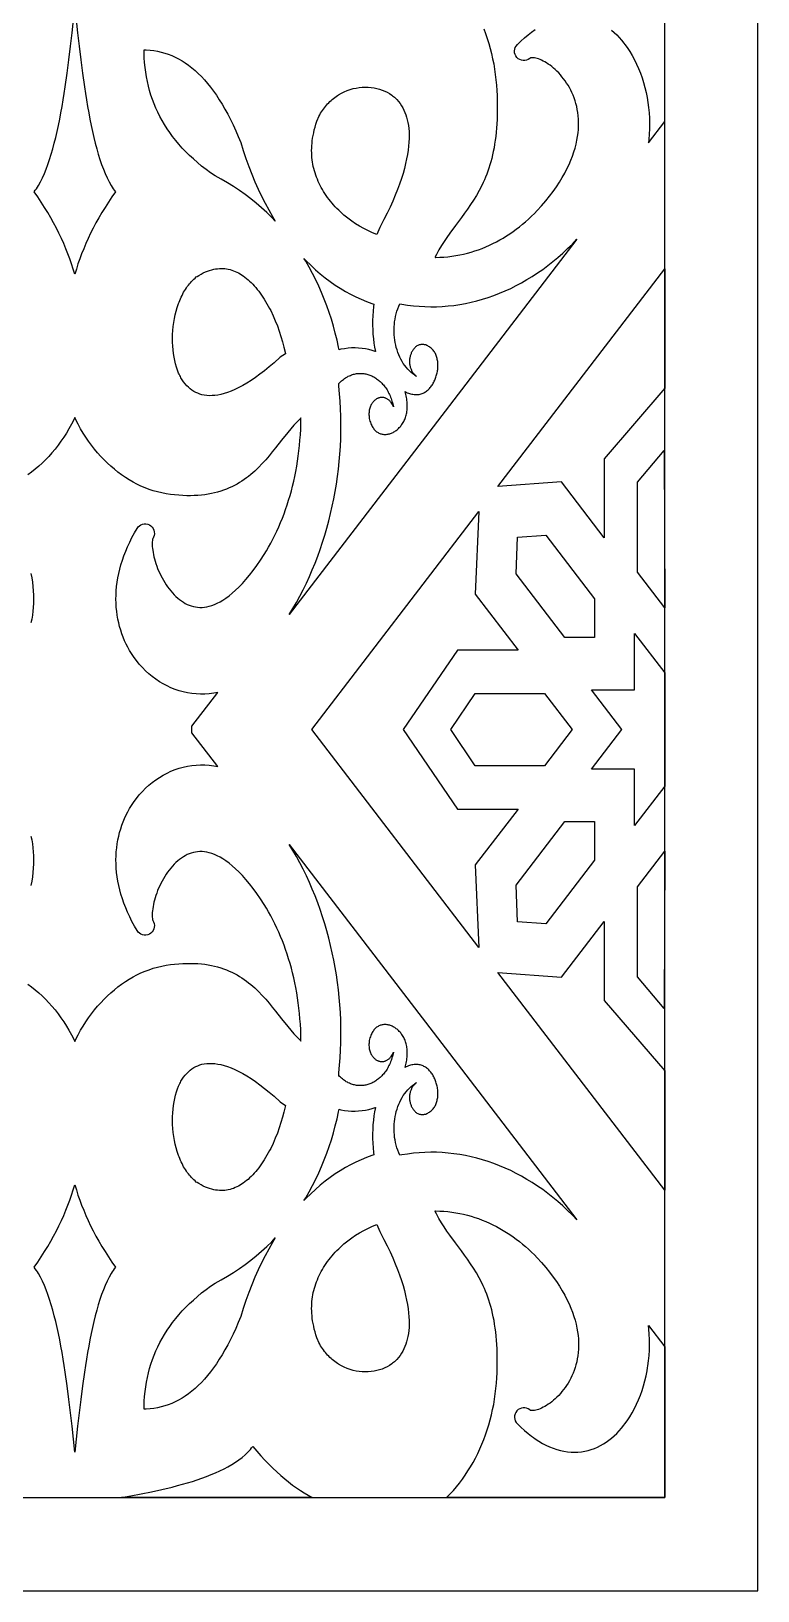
# Model space of a CAD drawing. Extents: x -400 to 400, y -350 to 350.
# Drawn here: x 244 to 400, y -350 to -15.4 of the extents above; entities that cross this region are included whole.
import ezdxf

# ---------------------------------------------------------------- set-up
doc = ezdxf.new("R2010")
doc.units = 0
doc.header["$MEASUREMENT"] = 0
doc.layers.add('LAYER_1', color=18, linetype='CONTINUOUS')

msp = doc.modelspace()

# ---------------------------------------------------------------- linework, layer by layer
at = {"layer": 'LAYER_1'}
for points in [[(-400, -350), (400, -350), (400, 350), (-400, 350)], [(-380, 330), (-380, -330), (380, -330), (380, 330)], [(253.93, -15.72), (254.25, -18.59), (254.6, -21.49), (254.98, -24.39), (255.39, -27.28), (255.61, -28.71), (255.83, -30.13), (256.07, -31.53), (256.32, -32.91), (256.58, -34.27), (256.85, -35.6), (257.13, -36.91), (257.42, -38.18), (257.73, -39.41), (258.05, -40.61), (258.38, -41.77), (258.73, -42.88), (259.09, -43.94), (259.47, -44.96), (259.86, -45.92), (260.26, -46.82), (260.69, -47.67), (261.13, -48.45), (261.35, -48.82), (261.59, -49.17), (261.82, -49.5), (262.06, -49.81), (261.28, -50.93), (260.54, -52.05), (259.83, -53.17), (259.15, -54.29), (258.5, -55.41), (257.88, -56.52), (257.29, -57.63), (256.74, -58.74), (256.21, -59.85), (255.72, -60.95), (255.25, -62.05), (254.81, -63.14), (254.4, -64.24), (254.02, -65.32), (253.67, -66.41), (253.34, -67.48), (253.01, -66.41), (252.65, -65.32), (252.27, -64.24), (251.86, -63.14), (251.42, -62.05), (250.96, -60.95), (250.46, -59.85), (249.93, -58.74), (249.38, -57.63), (248.79, -56.52), (248.18, -55.41), (247.53, -54.29), (246.85, -53.17), (246.13, -52.05), (245.39, -50.93), (244.61, -49.81), (244.85, -49.5), (245.09, -49.17), (245.32, -48.82), (245.54, -48.45), (245.98, -47.67), (246.41, -46.82), (246.81, -45.92), (247.21, -44.96), (247.58, -43.94), (247.94, -42.88), (248.29, -41.77), (248.62, -40.61), (248.94, -39.41), (249.25, -38.18), (249.54, -36.91), (249.83, -35.6), (250.1, -34.27), (250.35, -32.91), (250.6, -31.53), (250.84, -30.13), (251.07, -28.71), (251.29, -27.28), (251.7, -24.39), (252.07, -21.49), (252.42, -18.59), (252.75, -15.72), (253.34, -10.17)], [(268.69, -19.38), (269.5, -19.44), (270.3, -19.54), (271.1, -19.67), (271.88, -19.85), (272.65, -20.06), (273.41, -20.32), (274.16, -20.61), (274.9, -20.95), (275.64, -21.32), (276.36, -21.74), (277.07, -22.19), (277.78, -22.69), (278.48, -23.23), (279.16, -23.82), (279.84, -24.44), (280.52, -25.11), (281.18, -25.83), (281.83, -26.59), (282.48, -27.39), (283.11, -28.24), (283.74, -29.13), (284.36, -30.08), (284.97, -31.06), (285.57, -32.1), (286.17, -33.18), (286.75, -34.31), (287.32, -35.49), (287.89, -36.72), (288.44, -37.99), (288.96, -39.26), (289.49, -40.95), (290.08, -42.7), (290.69, -44.41), (291.34, -46.07), (292.01, -47.69), (292.71, -49.26), (293.44, -50.79), (294.19, -52.27), (294.97, -53.71), (295.77, -55.11), (296.38, -56.1), (295.62, -55.31), (294.55, -54.26), (293.44, -53.25), (292.31, -52.27), (291.13, -51.32), (289.93, -50.41), (288.68, -49.53), (287.41, -48.69), (286.1, -47.89), (284.76, -47.12), (283.45, -46.43), (282.48, -45.76), (281.51, -45.03), (280.57, -44.3), (279.66, -43.55), (278.79, -42.79), (277.96, -42.02), (277.17, -41.23), (276.41, -40.44), (275.69, -39.63), (275, -38.81), (274.35, -37.98), (273.73, -37.14), (273.15, -36.29), (272.6, -35.42), (272.09, -34.55), (271.61, -33.66), (271.16, -32.77), (270.75, -31.86), (270.36, -30.94), (270.01, -30.01), (269.69, -29.07), (269.41, -28.11), (269.15, -27.14), (268.92, -26.16), (268.73, -25.17), (268.56, -24.17), (268.43, -23.15), (268.33, -22.11), (268.25, -21.07), (268.21, -20.01), (268.2, -19.37)], [(316.33, -27.38), (316.97, -27.43), (317.59, -27.51), (318.2, -27.64), (318.79, -27.8), (319.36, -27.99), (319.91, -28.22), (320.43, -28.47), (320.92, -28.75), (321.4, -29.07), (321.59, -29.22), (321.8, -29.38), (322, -29.55), (322.19, -29.73), (322.37, -29.91), (322.5, -30.04), (322.85, -30.46), (323.18, -30.91), (323.48, -31.36), (323.75, -31.83), (324, -32.31), (324.22, -32.8), (324.42, -33.31), (324.59, -33.85), (324.74, -34.4), (324.87, -34.98), (324.97, -35.6), (325.05, -36.24), (325.11, -36.92), (325.13, -37.64), (325.13, -38.4), (325.09, -39.19), (325.02, -40.03), (324.92, -40.91), (324.78, -41.83), (324.59, -42.79), (324.37, -43.78), (324.11, -44.82), (323.81, -45.9), (323.46, -47.01), (323.06, -48.16), (322.62, -49.35), (322.13, -50.57), (321.6, -51.83), (321.02, -53.12), (320.38, -54.44), (319.7, -55.8), (318.8, -57.5), (318.21, -58.97), (317.99, -58.89), (317.12, -58.55), (316.24, -58.15), (315.37, -57.71), (314.5, -57.22), (313.63, -56.69), (312.79, -56.11), (311.96, -55.49), (311.13, -54.82), (310.76, -54.49), (310.37, -54.14), (310, -53.78), (309.63, -53.41), (309.27, -53.04), (308.92, -52.65), (308.58, -52.26), (308.25, -51.87), (307.93, -51.46), (307.62, -51.05), (307.33, -50.64), (307.04, -50.21), (306.77, -49.79), (306.51, -49.36), (306.27, -48.92), (306.03, -48.48), (305.82, -48.04), (305.61, -47.6), (305.42, -47.15), (305.24, -46.7), (305.07, -46.24), (304.92, -45.78), (304.79, -45.32), (304.66, -44.86), (304.55, -44.39), (304.46, -43.92), (304.38, -43.45), (304.31, -42.97), (304.26, -42.48), (304.22, -41.99), (304.2, -41.49), (304.19, -40.99), (304.2, -40.47), (304.23, -39.95), (304.27, -39.41), (304.33, -38.87), (304.41, -38.31), (304.51, -37.74), (304.63, -37.16), (304.77, -36.56), (304.93, -35.95), (305.11, -35.33), (305.32, -34.69), (305.5, -34.2), (305.6, -34), (305.77, -33.65), (305.95, -33.31), (306.13, -32.99), (306.33, -32.67), (306.53, -32.36), (306.73, -32.07), (306.95, -31.78), (307.17, -31.5), (307.4, -31.23), (307.63, -30.97), (307.87, -30.71), (308.12, -30.47), (308.37, -30.23), (308.63, -30.01), (308.89, -29.79), (309.16, -29.58), (309.44, -29.38), (309.72, -29.19), (309.98, -29.02), (310.59, -28.67), (311.2, -28.37), (311.82, -28.11), (312.45, -27.89), (313.09, -27.7), (313.73, -27.56), (314.39, -27.45), (315.04, -27.39), (315.69, -27.36)], [(330.27, -100.27), (299.37, -140.55), (300.16, -139.25), (300.93, -137.93), (301.67, -136.58), (302.38, -135.21), (303.06, -133.81), (303.71, -132.4), (304.34, -130.96), (304.93, -129.51), (305.5, -128.04), (306.03, -126.55), (306.54, -125.04), (307.02, -123.52), (307.46, -121.99), (307.88, -120.44), (308.27, -118.88), (308.62, -117.31), (308.95, -115.73), (309.25, -114.14), (309.51, -112.54), (309.74, -110.94), (309.95, -109.33), (310.12, -107.72), (310.26, -106.1), (310.36, -104.48), (310.44, -102.86), (310.48, -101.24), (310.49, -99.62), (310.47, -98), (310.41, -96.38), (310.33, -94.77), (310.2, -93.16), (310.05, -91.56), (310.01, -90.99), (310.21, -90.79), (310.4, -90.59), (310.61, -90.41), (310.81, -90.24), (311.01, -90.07), (311.22, -89.92), (311.43, -89.78), (311.64, -89.65), (311.86, -89.52), (312.07, -89.41), (312.29, -89.31), (312.51, -89.21), (312.73, -89.13), (312.95, -89.05), (313.17, -88.99), (313.4, -88.93), (313.62, -88.89), (313.84, -88.85), (314.07, -88.82), (314.29, -88.8), (314.51, -88.79), (314.74, -88.79), (314.96, -88.8), (315.18, -88.81), (315.41, -88.84), (315.63, -88.87), (315.85, -88.92), (316.07, -88.97), (316.28, -89.03), (316.5, -89.1), (316.71, -89.17), (316.92, -89.26), (317.13, -89.35), (317.34, -89.45), (317.55, -89.56), (317.75, -89.68), (317.95, -89.8), (318.15, -89.94), (318.34, -90.08), (318.53, -90.23), (318.72, -90.38), (318.91, -90.55), (319.09, -90.72), (319.26, -90.9), (319.44, -91.08), (319.61, -91.28), (319.77, -91.48), (319.93, -91.69), (320.09, -91.9), (320.24, -92.12), (320.38, -92.35), (320.52, -92.59), (320.66, -92.83), (320.79, -93.08), (320.91, -93.34), (321.03, -93.6), (321.14, -93.87), (321.25, -94.15), (321.35, -94.43), (321.44, -94.72), (321.53, -95.02), (321.61, -95.32), (321.69, -95.63), (321.75, -95.94), (321.65, -95.7), (321.53, -95.46), (321.4, -95.23), (321.25, -95.02), (321.15, -94.89), (321.04, -94.77), (320.93, -94.65), (320.81, -94.55), (320.7, -94.46), (320.58, -94.37), (320.46, -94.29), (320.33, -94.22), (320.21, -94.16), (320.08, -94.1), (319.95, -94.06), (319.82, -94.02), (319.69, -93.99), (319.56, -93.97), (319.43, -93.95), (319.29, -93.95), (319.16, -93.95), (319.03, -93.97), (318.89, -93.99), (318.76, -94.01), (318.63, -94.05), (318.5, -94.1), (318.37, -94.15), (318.25, -94.21), (318.12, -94.28), (318, -94.36), (317.88, -94.45), (317.76, -94.55), (317.65, -94.65), (317.53, -94.77), (317.43, -94.89), (317.32, -95.02), (317.21, -95.16), (317.1, -95.32), (317, -95.49), (316.9, -95.66), (316.82, -95.85), (316.74, -96.04), (316.67, -96.25), (316.62, -96.46), (316.57, -96.68), (316.53, -96.91), (316.51, -97.15), (316.5, -97.4), (316.5, -97.66), (316.51, -97.92), (316.54, -98.19), (316.58, -98.47), (316.64, -98.76), (316.72, -99.03), (316.8, -99.29), (316.89, -99.54), (316.99, -99.77), (317.09, -99.99), (317.2, -100.2), (317.32, -100.39), (317.44, -100.58), (317.58, -100.75), (317.71, -100.9), (317.85, -101.05), (318, -101.18), (318.15, -101.3), (318.31, -101.41), (318.47, -101.51), (318.63, -101.6), (318.8, -101.67), (318.97, -101.74), (319.14, -101.79), (319.32, -101.83), (319.49, -101.86), (319.67, -101.88), (319.85, -101.89), (320.04, -101.89), (320.22, -101.88), (320.4, -101.86), (320.59, -101.83), (320.77, -101.79), (320.95, -101.74), (321.14, -101.68), (321.32, -101.61), (321.5, -101.53), (321.68, -101.45), (321.86, -101.35), (322.03, -101.24), (322.2, -101.13), (322.37, -101.01), (322.54, -100.88), (322.7, -100.74), (322.86, -100.59), (323.02, -100.43), (323.17, -100.27), (323.31, -100.1), (323.45, -99.92), (323.59, -99.73), (323.72, -99.54), (323.84, -99.34), (323.96, -99.13), (324.07, -98.91), (324.17, -98.69), (324.26, -98.46), (324.35, -98.23), (324.43, -97.98), (324.5, -97.74), (324.57, -97.48), (324.62, -97.22), (324.66, -96.96), (324.7, -96.68), (324.73, -96.41), (324.74, -96.12), (324.74, -95.84), (324.74, -95.54), (324.72, -95.24), (324.69, -94.92), (324.66, -94.59), (324.61, -94.27), (324.56, -93.95), (324.5, -93.64), (324.43, -93.32), (324.35, -93.02), (324.26, -92.71), (324.49, -92.83), (324.73, -92.93), (324.97, -93.02), (325.21, -93.11), (325.45, -93.17), (325.7, -93.23), (325.95, -93.28), (326.2, -93.31), (326.43, -93.34), (326.66, -93.34), (326.88, -93.34), (327.09, -93.32), (327.31, -93.29), (327.51, -93.24), (327.72, -93.18), (327.92, -93.11), (328.11, -93.03), (328.3, -92.94), (328.49, -92.83), (328.67, -92.72), (328.84, -92.59), (329.02, -92.46), (329.18, -92.32), (329.34, -92.16), (329.49, -92), (329.64, -91.84), (329.79, -91.66), (329.92, -91.48), (330.06, -91.29), (330.18, -91.09), (330.3, -90.89), (330.41, -90.68), (330.52, -90.47), (330.62, -90.26), (330.72, -90.03), (330.8, -89.81), (330.89, -89.58), (330.96, -89.35), (331.03, -89.12), (331.09, -88.88), (331.14, -88.64), (331.19, -88.41), (331.22, -88.17), (331.26, -87.93), (331.28, -87.69), (331.29, -87.45), (331.3, -87.21), (331.3, -86.97), (331.3, -86.73), (331.28, -86.5), (331.26, -86.27), (331.22, -86.04), (331.18, -85.81), (331.13, -85.59), (331.08, -85.37), (331.01, -85.16), (330.93, -84.95), (330.85, -84.75), (330.76, -84.55), (330.65, -84.36), (330.54, -84.18), (330.42, -84), (330.29, -83.83), (330.15, -83.67), (330, -83.51), (329.84, -83.37), (329.67, -83.23), (329.49, -83.11), (329.31, -82.99), (329.11, -82.88), (328.9, -82.79), (328.68, -82.7), (328.46, -82.65), (328.25, -82.61), (328.05, -82.6), (327.86, -82.6), (327.67, -82.61), (327.48, -82.64), (327.31, -82.69), (327.14, -82.75), (326.97, -82.83), (326.81, -82.91), (326.66, -83.01), (326.52, -83.12), (326.39, -83.25), (326.26, -83.38), (326.14, -83.52), (326.03, -83.67), (325.93, -83.81), (325.83, -83.95), (325.75, -84.09), (325.67, -84.24), (325.59, -84.4), (325.53, -84.56), (325.47, -84.72), (325.41, -84.88), (325.36, -85.04), (325.32, -85.21), (325.29, -85.38), (325.26, -85.55), (325.24, -85.72), (325.22, -85.89), (325.21, -86.07), (325.21, -86.24), (325.21, -86.41), (325.22, -86.59), (325.24, -86.76), (325.26, -86.93), (325.29, -87.1), (325.32, -87.27), (325.37, -87.43), (325.41, -87.6), (325.47, -87.76), (325.53, -87.92), (325.6, -88.07), (325.67, -88.22), (325.75, -88.37), (325.83, -88.52), (325.93, -88.65), (326.03, -88.79), (326.19, -88.98), (326.37, -89.16), (326.55, -89.31), (326.74, -89.45), (326.53, -89.32), (326.32, -89.18), (326.12, -89.04), (325.92, -88.89), (325.53, -88.57), (325.17, -88.23), (324.82, -87.86), (324.49, -87.48), (324.17, -87.07), (323.88, -86.65), (323.61, -86.21), (323.35, -85.75), (323.12, -85.28), (322.9, -84.79), (322.7, -84.29), (322.53, -83.77), (322.37, -83.25), (322.24, -82.72), (322.13, -82.18), (322.03, -81.63), (321.96, -81.08), (321.92, -80.52), (321.89, -79.96), (321.89, -79.39), (321.91, -78.83), (321.95, -78.26), (322.01, -77.7), (322.1, -77.13), (322.22, -76.57), (322.35, -76.02), (322.51, -75.47), (322.7, -74.93), (322.91, -74.39), (323.15, -73.87), (323.58, -73.92), (324.81, -74.12), (326.04, -74.28), (327.28, -74.39), (328.52, -74.46), (329.76, -74.49), (331.01, -74.48), (332.25, -74.42), (333.5, -74.33), (334.74, -74.19), (335.98, -74.01), (337.22, -73.78), (338.45, -73.52), (339.68, -73.22), (340.91, -72.87), (342.13, -72.49), (343.34, -72.06), (344.54, -71.6), (345.74, -71.09), (346.93, -70.55), (348.11, -69.96), (349.27, -69.34), (350.43, -68.68), (351.57, -67.98), (352.7, -67.24), (353.82, -66.47), (354.92, -65.66), (356, -64.81), (357.07, -63.92), (358.13, -62.99), (359.16, -62.03), (360.18, -61.03), (361.17, -59.99)], [(285.17, -66.29), (285.55, -66.32), (285.93, -66.37), (286.3, -66.44), (286.67, -66.53), (287.03, -66.63), (287.4, -66.76), (287.75, -66.9), (288.11, -67.06), (288.46, -67.24), (288.81, -67.43), (289.16, -67.65), (289.51, -67.88), (289.85, -68.13), (290.2, -68.4), (290.53, -68.69), (290.87, -68.99), (291.2, -69.31), (291.53, -69.65), (291.86, -70), (292.18, -70.37), (292.5, -70.76), (292.82, -71.16), (293.13, -71.57), (293.43, -72), (293.73, -72.45), (294.03, -72.9), (294.32, -73.37), (294.6, -73.85), (294.87, -74.34), (295.14, -74.84), (295.4, -75.33), (295.91, -76.41), (296.39, -77.49), (296.83, -78.59), (297.24, -79.72), (297.61, -80.85), (297.95, -81.99), (298.25, -83.14), (298.52, -84.27), (298.58, -84.56), (297.45, -85.33), (296.14, -86.5), (295.1, -87.39), (294.09, -88.21), (293.1, -88.97), (292.13, -89.67), (291.2, -90.31), (290.29, -90.88), (289.4, -91.39), (288.55, -91.85), (287.72, -92.25), (286.93, -92.59), (286.16, -92.88), (285.43, -93.11), (284.72, -93.3), (284.05, -93.43), (283.41, -93.52), (282.8, -93.57), (282.22, -93.58), (281.66, -93.54), (281.14, -93.47), (280.65, -93.37), (280.18, -93.24), (279.73, -93.07), (279.3, -92.87), (278.9, -92.65), (278.5, -92.39), (278.12, -92.1), (277.76, -91.78), (277.4, -91.43), (277.05, -91.03), (276.71, -90.6), (276.38, -90.15), (276.28, -89.98), (276.14, -89.74), (276.01, -89.49), (275.88, -89.24), (275.75, -88.96), (275.64, -88.72), (275.39, -88.08), (275.18, -87.44), (274.98, -86.77), (274.81, -86.06), (274.66, -85.31), (274.54, -84.54), (274.45, -83.75), (274.38, -82.94), (274.34, -82.11), (274.33, -81.27), (274.35, -80.42), (274.4, -79.57), (274.48, -78.72), (274.59, -77.88), (274.73, -77.04), (274.9, -76.22), (275.1, -75.41), (275.33, -74.63), (275.6, -73.83), (275.73, -73.49), (275.88, -73.12), (276.03, -72.76), (276.19, -72.41), (276.36, -72.06), (276.53, -71.73), (276.71, -71.4), (276.9, -71.08), (277.09, -70.76), (277.29, -70.46), (277.5, -70.16), (277.72, -69.88), (277.94, -69.6), (278.17, -69.33), (278.4, -69.07), (278.65, -68.81), (278.9, -68.57), (279.15, -68.34), (279.42, -68.11), (279.58, -67.99), (279.95, -67.76), (280.44, -67.49), (280.92, -67.24), (281.39, -67.03), (281.84, -66.85), (282.29, -66.69), (282.73, -66.57), (283.16, -66.46), (283.57, -66.38), (283.98, -66.33), (284.39, -66.3), (284.78, -66.28)], [(303, -64.62), (303.99, -65.6), (305.01, -66.54), (306.04, -67.43), (307.09, -68.27), (308.15, -69.07), (309.23, -69.83), (310.32, -70.54), (311.43, -71.2), (312.55, -71.81), (313.68, -72.38), (314.82, -72.9), (315.98, -73.38), (317.14, -73.81), (317.57, -73.95), (317.5, -74.41), (317.4, -75.44), (317.32, -76.46), (317.28, -77.47), (317.27, -78.46), (317.3, -79.44), (317.35, -80.4), (317.44, -81.35), (317.56, -82.28), (317.7, -83.19), (317.87, -84.08), (317.88, -84.13), (317.85, -84.11), (317.16, -83.89), (316.46, -83.7), (315.75, -83.55), (315.02, -83.44), (314.28, -83.37), (313.53, -83.33), (312.77, -83.34), (312, -83.4), (311.22, -83.49), (310.43, -83.63), (310.07, -83.72), (309.97, -83.17), (309.64, -81.65), (309.27, -80.14), (308.87, -78.65), (308.43, -77.17), (307.96, -75.71), (307.45, -74.27), (306.91, -72.85), (306.33, -71.44), (305.72, -70.05), (305.07, -68.69), (304.39, -67.35), (303.67, -66.03), (302.91, -64.73), (302.55, -64.14)], [(380, -91.96), (367, -107.09), (367, -124.04), (357.81, -112.06), (344.2, -113.06), (380, -66.39)], [(380, -139.1), (374.13, -131.46), (374.13, -112.1), (379.92, -105.37)], [(339.31, -136.17), (348.51, -148.15), (335.5, -148.15), (323.82, -165.2), (335.5, -182.26), (348.51, -182.26), (339.31, -194.24), (340.08, -211.98), (304.2, -165.2), (340.08, -118.43)], [(364.96, -137.19), (364.96, -145.49), (358.59, -145.49), (348.09, -131.8), (348.43, -123.94), (354.46, -123.5)], [(380, -153.03), (380, -177.38), (373.54, -185.8), (373.54, -173.74), (364.28, -173.74), (370.83, -165.21), (370.83, -165.2), (370.83, -165.19), (364.28, -156.66), (373.54, -156.66), (373.54, -144.6)], [(360.14, -165.2), (354.2, -172.96), (339.34, -172.96), (334.11, -165.2), (339.34, -157.45), (354.2, -157.45)], [(364.96, -193.22), (354.46, -206.91), (348.43, -206.46), (348.09, -198.6), (358.59, -184.91), (364.96, -184.91)], [(330.27, -230.13), (361.17, -270.41), (360.18, -269.37), (359.16, -268.37), (358.13, -267.41), (357.07, -266.49), (356, -265.6), (354.92, -264.75), (353.82, -263.93), (352.7, -263.16), (351.57, -262.42), (350.43, -261.72), (349.27, -261.06), (348.11, -260.44), (346.93, -259.85), (345.74, -259.31), (344.54, -258.81), (343.34, -258.34), (342.13, -257.92), (340.91, -257.53), (339.68, -257.19), (338.45, -256.88), (337.22, -256.62), (335.98, -256.4), (334.74, -256.22), (333.5, -256.08), (332.25, -255.98), (331.01, -255.92), (329.76, -255.91), (328.52, -255.94), (327.28, -256.01), (326.04, -256.12), (324.81, -256.28), (323.58, -256.48), (323.15, -256.53), (322.91, -256.01), (322.7, -255.47), (322.51, -254.93), (322.35, -254.38), (322.22, -253.83), (322.1, -253.27), (322.01, -252.71), (321.95, -252.14), (321.91, -251.58), (321.89, -251.01), (321.89, -250.45), (321.92, -249.88), (321.96, -249.32), (322.03, -248.77), (322.13, -248.22), (322.24, -247.68), (322.37, -247.15), (322.53, -246.63), (322.7, -246.11), (322.9, -245.61), (323.12, -245.13), (323.35, -244.65), (323.61, -244.19), (323.88, -243.75), (324.17, -243.33), (324.49, -242.92), (324.82, -242.54), (325.17, -242.17), (325.53, -241.83), (325.92, -241.51), (326.12, -241.36), (326.32, -241.22), (326.53, -241.08), (326.74, -240.95), (326.55, -241.09), (326.37, -241.25), (326.19, -241.42), (326.03, -241.61), (325.93, -241.75), (325.83, -241.89), (325.75, -242.03), (325.67, -242.18), (325.6, -242.33), (325.53, -242.49), (325.47, -242.64), (325.41, -242.81), (325.37, -242.97), (325.32, -243.14), (325.29, -243.3), (325.26, -243.47), (325.24, -243.64), (325.22, -243.82), (325.21, -243.99), (325.21, -244.16), (325.21, -244.34), (325.22, -244.51), (325.24, -244.68), (325.26, -244.85), (325.29, -245.02), (325.32, -245.19), (325.36, -245.36), (325.41, -245.52), (325.47, -245.69), (325.53, -245.85), (325.59, -246), (325.67, -246.16), (325.75, -246.31), (325.83, -246.45), (325.93, -246.6), (326.03, -246.73), (326.14, -246.88), (326.26, -247.02), (326.39, -247.16), (326.52, -247.28), (326.66, -247.39), (326.81, -247.49), (326.97, -247.58), (327.14, -247.65), (327.31, -247.71), (327.48, -247.76), (327.67, -247.79), (327.86, -247.81), (328.05, -247.81), (328.25, -247.79), (328.46, -247.75), (328.68, -247.7), (328.9, -247.61), (329.11, -247.52), (329.31, -247.41), (329.49, -247.3), (329.67, -247.17), (329.84, -247.03), (330, -246.89), (330.15, -246.73), (330.29, -246.57), (330.42, -246.4), (330.54, -246.22), (330.65, -246.04), (330.76, -245.85), (330.85, -245.65), (330.93, -245.45), (331.01, -245.24), (331.08, -245.03), (331.13, -244.81), (331.18, -244.59), (331.22, -244.36), (331.26, -244.13), (331.28, -243.9), (331.3, -243.67), (331.3, -243.43), (331.3, -243.19), (331.29, -242.96), (331.28, -242.72), (331.26, -242.48), (331.22, -242.24), (331.19, -242), (331.14, -241.76), (331.09, -241.52), (331.03, -241.28), (330.96, -241.05), (330.89, -240.82), (330.8, -240.59), (330.72, -240.37), (330.62, -240.15), (330.52, -239.93), (330.41, -239.72), (330.3, -239.51), (330.18, -239.31), (330.06, -239.11), (329.92, -238.92), (329.79, -238.74), (329.64, -238.57), (329.49, -238.4), (329.34, -238.24), (329.18, -238.09), (329.02, -237.94), (328.84, -237.81), (328.67, -237.68), (328.49, -237.57), (328.3, -237.47), (328.11, -237.37), (327.92, -237.29), (327.72, -237.22), (327.51, -237.16), (327.31, -237.12), (327.09, -237.08), (326.88, -237.06), (326.66, -237.06), (326.43, -237.07), (326.2, -237.09), (325.95, -237.12), (325.7, -237.17), (325.45, -237.23), (325.21, -237.3), (324.97, -237.38), (324.73, -237.47), (324.49, -237.57), (324.26, -237.69), (324.35, -237.38), (324.43, -237.08), (324.5, -236.77), (324.56, -236.45), (324.61, -236.13), (324.66, -235.81), (324.69, -235.48), (324.72, -235.16), (324.74, -234.86), (324.74, -234.57), (324.74, -234.28), (324.73, -234), (324.7, -233.72), (324.66, -233.45), (324.62, -233.18), (324.57, -232.92), (324.5, -232.67), (324.43, -232.42), (324.35, -232.18), (324.26, -231.94), (324.17, -231.71), (324.07, -231.49), (323.96, -231.28), (323.84, -231.07), (323.72, -230.87), (323.59, -230.67), (323.45, -230.48), (323.31, -230.31), (323.17, -230.13), (323.02, -229.97), (322.86, -229.81), (322.7, -229.67), (322.54, -229.53), (322.37, -229.4), (322.2, -229.27), (322.03, -229.16), (321.86, -229.05), (321.68, -228.96), (321.5, -228.87), (321.32, -228.79), (321.14, -228.72), (320.95, -228.66), (320.77, -228.61), (320.59, -228.57), (320.4, -228.54), (320.22, -228.52), (320.04, -228.51), (319.85, -228.51), (319.67, -228.52), (319.49, -228.54), (319.32, -228.57), (319.14, -228.61), (318.97, -228.66), (318.8, -228.73), (318.63, -228.8), (318.47, -228.89), (318.31, -228.99), (318.15, -229.1), (318, -229.22), (317.85, -229.35), (317.71, -229.5), (317.58, -229.66), (317.44, -229.83), (317.32, -230.01), (317.2, -230.2), (317.09, -230.41), (316.99, -230.63), (316.89, -230.87), (316.8, -231.11), (316.72, -231.37), (316.64, -231.65), (316.58, -231.93), (316.54, -232.21), (316.51, -232.48), (316.5, -232.74), (316.5, -233), (316.51, -233.25), (316.53, -233.49), (316.57, -233.72), (316.62, -233.94), (316.67, -234.15), (316.74, -234.36), (316.82, -234.55), (316.9, -234.74), (317, -234.92), (317.1, -235.08), (317.21, -235.24), (317.32, -235.38), (317.43, -235.51), (317.53, -235.64), (317.65, -235.75), (317.76, -235.85), (317.88, -235.95), (318, -236.04), (318.12, -236.12), (318.25, -236.19), (318.37, -236.25), (318.5, -236.3), (318.63, -236.35), (318.76, -236.39), (318.89, -236.42), (319.03, -236.44), (319.16, -236.45), (319.29, -236.45), (319.43, -236.45), (319.56, -236.44), (319.69, -236.41), (319.82, -236.38), (319.95, -236.35), (320.08, -236.3), (320.21, -236.25), (320.33, -236.18), (320.46, -236.11), (320.58, -236.03), (320.7, -235.95), (320.81, -235.85), (320.93, -235.75), (321.04, -235.64), (321.15, -235.52), (321.25, -235.39), (321.4, -235.17), (321.53, -234.94), (321.65, -234.7), (321.75, -234.46), (321.69, -234.78), (321.61, -235.08), (321.53, -235.38), (321.44, -235.68), (321.35, -235.97), (321.25, -236.25), (321.14, -236.53), (321.03, -236.8), (320.91, -237.06), (320.79, -237.32), (320.66, -237.57), (320.52, -237.81), (320.38, -238.05), (320.24, -238.28), (320.09, -238.5), (319.93, -238.71), (319.77, -238.92), (319.61, -239.12), (319.44, -239.32), (319.26, -239.5), (319.09, -239.68), (318.91, -239.85), (318.72, -240.02), (318.53, -240.18), (318.34, -240.32), (318.15, -240.47), (317.95, -240.6), (317.75, -240.72), (317.55, -240.84), (317.34, -240.95), (317.13, -241.05), (316.92, -241.14), (316.71, -241.23), (316.5, -241.31), (316.28, -241.37), (316.07, -241.43), (315.85, -241.49), (315.63, -241.53), (315.41, -241.56), (315.18, -241.59), (314.96, -241.6), (314.74, -241.61), (314.51, -241.61), (314.29, -241.6), (314.07, -241.58), (313.84, -241.55), (313.62, -241.52), (313.4, -241.47), (313.17, -241.41), (312.95, -241.35), (312.73, -241.27), (312.51, -241.19), (312.29, -241.1), (312.07, -240.99), (311.86, -240.88), (311.64, -240.76), (311.43, -240.62), (311.22, -240.48), (311.01, -240.33), (310.81, -240.17), (310.61, -239.99), (310.4, -239.81), (310.21, -239.62), (310.01, -239.41), (310.05, -238.85), (310.2, -237.24), (310.33, -235.64), (310.41, -234.02), (310.47, -232.41), (310.49, -230.79), (310.48, -229.17), (310.44, -227.54), (310.36, -225.92), (310.26, -224.3), (310.12, -222.69), (309.95, -221.07), (309.74, -219.46), (309.51, -217.86), (309.25, -216.26), (308.95, -214.67), (308.62, -213.09), (308.27, -211.52), (307.88, -209.96), (307.46, -208.42), (307.02, -206.88), (306.54, -205.36), (306.03, -203.85), (305.5, -202.37), (304.93, -200.89), (304.34, -199.44), (303.71, -198), (303.06, -196.59), (302.38, -195.19), (301.67, -193.82), (300.93, -192.47), (300.16, -191.15), (299.37, -189.85)], [(379.92, -225.04), (374.13, -218.3), (374.13, -198.95), (380, -191.31)], [(367, -223.31), (380, -238.44), (380, -264.01), (344.2, -217.34), (357.81, -218.34), (367, -206.36)], [(282.8, -236.83), (283.41, -236.88), (284.05, -236.97), (284.72, -237.11), (285.43, -237.29), (286.16, -237.53), (286.93, -237.81), (287.72, -238.16), (288.55, -238.55), (289.4, -239.01), (290.29, -239.52), (291.2, -240.1), (292.13, -240.73), (293.1, -241.43), (294.09, -242.19), (295.1, -243.01), (296.14, -243.9), (297.45, -245.08), (298.58, -245.84), (298.52, -246.13), (298.25, -247.27), (297.95, -248.41), (297.61, -249.55), (297.24, -250.69), (296.83, -251.81), (296.39, -252.91), (295.91, -254), (295.4, -255.07), (295.14, -255.56), (294.87, -256.06), (294.6, -256.55), (294.32, -257.03), (294.03, -257.5), (293.73, -257.96), (293.43, -258.4), (293.13, -258.83), (292.82, -259.24), (292.5, -259.65), (292.18, -260.03), (291.86, -260.4), (291.53, -260.75), (291.2, -261.09), (290.87, -261.41), (290.53, -261.72), (290.2, -262), (289.85, -262.27), (289.51, -262.52), (289.16, -262.75), (288.81, -262.97), (288.46, -263.17), (288.11, -263.34), (287.75, -263.5), (287.4, -263.65), (287.03, -263.77), (286.67, -263.88), (286.3, -263.96), (285.93, -264.03), (285.55, -264.08), (285.17, -264.11), (284.78, -264.12), (284.39, -264.11), (283.98, -264.07), (283.57, -264.02), (283.16, -263.94), (282.73, -263.84), (282.29, -263.71), (281.84, -263.55), (281.39, -263.37), (280.92, -263.16), (280.44, -262.92), (279.95, -262.64), (279.58, -262.41), (279.42, -262.29), (279.15, -262.06), (278.9, -261.83), (278.65, -261.59), (278.4, -261.34), (278.17, -261.07), (277.94, -260.8), (277.72, -260.53), (277.5, -260.24), (277.29, -259.94), (277.09, -259.64), (276.9, -259.33), (276.71, -259), (276.53, -258.67), (276.36, -258.34), (276.19, -257.99), (276.03, -257.64), (275.88, -257.28), (275.73, -256.91), (275.6, -256.57), (275.33, -255.77), (275.1, -254.99), (274.9, -254.18), (274.73, -253.36), (274.59, -252.52), (274.48, -251.68), (274.4, -250.83), (274.35, -249.98), (274.33, -249.13), (274.34, -248.29), (274.38, -247.47), (274.45, -246.65), (274.54, -245.86), (274.66, -245.09), (274.81, -244.35), (274.98, -243.63), (275.18, -242.96), (275.39, -242.32), (275.64, -241.69), (275.75, -241.44), (275.88, -241.17), (276.01, -240.91), (276.14, -240.66), (276.28, -240.42), (276.38, -240.25), (276.71, -239.8), (277.05, -239.37), (277.4, -238.98), (277.76, -238.62), (278.12, -238.3), (278.5, -238.01), (278.9, -237.75), (279.3, -237.53), (279.73, -237.33), (280.18, -237.17), (280.65, -237.03), (281.14, -236.93), (281.66, -236.86), (282.22, -236.83)], [(317.87, -246.32), (317.7, -247.21), (317.56, -248.12), (317.44, -249.05), (317.35, -250), (317.3, -250.96), (317.27, -251.94), (317.28, -252.93), (317.32, -253.94), (317.4, -254.96), (317.5, -255.99), (317.57, -256.45), (317.14, -256.59), (315.98, -257.02), (314.82, -257.5), (313.68, -258.02), (312.55, -258.59), (311.43, -259.21), (310.32, -259.87), (309.23, -260.57), (308.15, -261.33), (307.09, -262.13), (306.04, -262.97), (305.01, -263.86), (303.99, -264.8), (303, -265.79), (302.55, -266.26), (302.91, -265.67), (303.67, -264.38), (304.39, -263.05), (305.07, -261.71), (305.72, -260.35), (306.33, -258.96), (306.91, -257.56), (307.45, -256.13), (307.96, -254.69), (308.43, -253.23), (308.87, -251.75), (309.27, -250.26), (309.64, -248.76), (309.97, -247.24), (310.07, -246.68), (310.43, -246.77), (311.22, -246.91), (312, -247.01), (312.77, -247.06), (313.53, -247.07), (314.28, -247.04), (315.02, -246.96), (315.75, -246.85), (316.46, -246.7), (317.16, -246.51), (317.85, -246.29), (317.88, -246.28)], [(253.67, -264), (254.02, -265.08), (254.4, -266.17), (254.81, -267.26), (255.25, -268.35), (255.72, -269.45), (256.21, -270.56), (256.74, -271.66), (257.29, -272.77), (257.88, -273.88), (258.5, -275), (259.15, -276.11), (259.83, -277.23), (260.54, -278.35), (261.28, -279.47), (262.06, -280.59), (261.82, -280.9), (261.59, -281.24), (261.35, -281.59), (261.13, -281.95), (260.69, -282.73), (260.26, -283.58), (259.86, -284.48), (259.47, -285.44), (259.09, -286.46), (258.73, -287.52), (258.38, -288.64), (258.05, -289.79), (257.73, -290.99), (257.42, -292.22), (257.13, -293.5), (256.85, -294.8), (256.58, -296.13), (256.32, -297.49), (256.07, -298.87), (255.83, -300.27), (255.61, -301.69), (255.39, -303.12), (254.98, -306.01), (254.6, -308.92), (254.25, -311.82), (253.93, -314.69), (253.34, -320.23), (252.75, -314.69), (252.42, -311.82), (252.07, -308.92), (251.7, -306.01), (251.29, -303.12), (251.07, -301.69), (250.84, -300.27), (250.6, -298.87), (250.35, -297.49), (250.1, -296.13), (249.83, -294.8), (249.54, -293.5), (249.25, -292.22), (248.94, -290.99), (248.62, -289.79), (248.29, -288.64), (247.94, -287.52), (247.58, -286.46), (247.21, -285.44), (246.81, -284.48), (246.41, -283.58), (245.98, -282.73), (245.54, -281.95), (245.32, -281.59), (245.09, -281.24), (244.85, -280.9), (244.61, -280.59), (245.39, -279.47), (246.13, -278.35), (246.85, -277.23), (247.53, -276.11), (248.18, -275), (248.79, -273.88), (249.38, -272.77), (249.93, -271.66), (250.46, -270.56), (250.96, -269.45), (251.42, -268.35), (251.86, -267.26), (252.27, -266.17), (252.65, -265.08), (253.01, -264), (253.34, -262.92)], [(295.77, -275.3), (294.97, -276.69), (294.19, -278.13), (293.44, -279.61), (292.71, -281.14), (292.01, -282.71), (291.34, -284.33), (290.69, -285.99), (290.08, -287.7), (289.49, -289.45), (288.96, -291.15), (288.44, -292.41), (287.89, -293.69), (287.32, -294.91), (286.75, -296.09), (286.17, -297.22), (285.57, -298.3), (284.97, -299.34), (284.36, -300.33), (283.74, -301.27), (283.11, -302.16), (282.48, -303.01), (281.83, -303.82), (281.18, -304.57), (280.52, -305.29), (279.84, -305.96), (279.16, -306.59), (278.48, -307.17), (277.78, -307.71), (277.07, -308.21), (276.36, -308.67), (275.64, -309.08), (274.9, -309.46), (274.16, -309.79), (273.41, -310.08), (272.65, -310.34), (271.88, -310.55), (271.1, -310.73), (270.3, -310.87), (269.5, -310.96), (268.69, -311.02), (268.2, -311.03), (268.21, -310.39), (268.25, -309.33), (268.33, -308.29), (268.43, -307.25), (268.56, -306.24), (268.73, -305.23), (268.92, -304.24), (269.15, -303.26), (269.41, -302.29), (269.69, -301.34), (270.01, -300.39), (270.36, -299.46), (270.75, -298.54), (271.16, -297.63), (271.61, -296.74), (272.09, -295.85), (272.6, -294.98), (273.15, -294.11), (273.73, -293.26), (274.35, -292.42), (275, -291.59), (275.69, -290.77), (276.41, -289.96), (277.17, -289.17), (277.96, -288.38), (278.79, -287.61), (279.66, -286.85), (280.57, -286.1), (281.51, -285.37), (282.48, -284.65), (283.45, -283.97), (284.76, -283.28), (286.1, -282.52), (287.41, -281.71), (288.68, -280.87), (289.93, -280), (291.13, -279.08), (292.31, -278.14), (293.44, -277.16), (294.55, -276.14), (295.62, -275.1), (296.38, -274.3)], [(318.8, -272.91), (319.7, -274.61), (320.38, -275.96), (321.02, -277.28), (321.6, -278.57), (322.13, -279.83), (322.62, -281.05), (323.06, -282.24), (323.46, -283.39), (323.81, -284.5), (324.11, -285.58), (324.37, -286.62), (324.59, -287.62), (324.78, -288.58), (324.92, -289.49), (325.02, -290.37), (325.09, -291.21), (325.13, -292), (325.13, -292.76), (325.11, -293.48), (325.05, -294.16), (324.97, -294.81), (324.87, -295.42), (324.74, -296), (324.59, -296.56), (324.42, -297.09), (324.22, -297.6), (324, -298.09), (323.75, -298.57), (323.48, -299.04), (323.18, -299.5), (322.85, -299.94), (322.5, -300.36), (322.37, -300.5), (322.19, -300.67), (322, -300.85), (321.8, -301.02), (321.59, -301.19), (321.4, -301.33), (320.92, -301.65), (320.43, -301.93), (319.91, -302.19), (319.36, -302.41), (318.79, -302.6), (318.2, -302.76), (317.59, -302.89), (316.97, -302.98), (316.33, -303.03), (315.69, -303.04), (315.04, -303.01), (314.39, -302.95), (313.73, -302.84), (313.09, -302.7), (312.45, -302.52), (311.82, -302.29), (311.2, -302.03), (310.59, -301.73), (309.98, -301.38), (309.72, -301.22), (309.44, -301.02), (309.16, -300.82), (308.89, -300.61), (308.63, -300.4), (308.37, -300.17), (308.12, -299.93), (307.87, -299.69), (307.63, -299.44), (307.4, -299.17), (307.17, -298.9), (306.95, -298.62), (306.73, -298.33), (306.53, -298.04), (306.33, -297.73), (306.13, -297.41), (305.95, -297.09), (305.77, -296.75), (305.6, -296.4), (305.5, -296.2), (305.32, -295.71), (305.11, -295.07), (304.93, -294.45), (304.77, -293.84), (304.63, -293.24), (304.51, -292.66), (304.41, -292.09), (304.33, -291.54), (304.27, -290.99), (304.23, -290.46), (304.2, -289.93), (304.19, -289.42), (304.2, -288.91), (304.22, -288.41), (304.26, -287.92), (304.31, -287.43), (304.38, -286.95), (304.46, -286.48), (304.55, -286.01), (304.66, -285.54), (304.79, -285.08), (304.92, -284.62), (305.07, -284.16), (305.24, -283.71), (305.42, -283.25), (305.61, -282.8), (305.82, -282.36), (306.03, -281.92), (306.27, -281.48), (306.51, -281.04), (306.77, -280.61), (307.04, -280.19), (307.33, -279.77), (307.62, -279.35), (307.93, -278.94), (308.25, -278.54), (308.58, -278.14), (308.92, -277.75), (309.27, -277.36), (309.63, -276.99), (310, -276.62), (310.37, -276.26), (310.76, -275.91), (311.13, -275.58), (311.96, -274.91), (312.79, -274.29), (313.63, -273.71), (314.5, -273.18), (315.37, -272.69), (316.24, -272.25), (317.12, -271.86), (317.99, -271.51), (318.21, -271.44)], [(292.41, -320.04), (293.27, -321.02), (294.13, -321.94), (294.99, -322.83), (295.85, -323.68), (296.7, -324.48), (297.55, -325.24), (298.41, -325.97), (299.25, -326.65), (300.1, -327.3), (300.94, -327.91), (301.78, -328.48), (302.62, -329.01), (303.46, -329.51), (304.29, -329.97), (304.34, -330), (263.35, -330), (265.39, -329.63), (267.6, -329.21), (269.82, -328.76), (272.05, -328.26), (274.27, -327.73), (275.37, -327.44), (276.45, -327.15), (277.53, -326.84), (278.59, -326.52), (279.63, -326.18), (280.65, -325.83), (281.65, -325.46), (282.63, -325.08), (283.58, -324.68), (284.49, -324.26), (285.38, -323.83), (286.23, -323.37), (287.05, -322.9), (287.83, -322.41), (288.57, -321.9), (289.26, -321.37), (289.91, -320.82), (290.51, -320.25), (290.79, -319.95), (291.06, -319.65), (291.31, -319.34), (291.55, -319.03)]]:
    msp.add_lwpolyline(points, close=True, dxfattribs=at)
for points in [[(368.61, -15.18), (369.17, -15.65), (369.7, -16.16), (370.21, -16.69), (370.73, -17.27), (371.96, -18.88), (372.52, -19.74), (373.04, -20.6), (373.52, -21.5), (373.97, -22.43), (374.39, -23.38), (374.78, -24.36), (375.13, -25.36), (375.45, -26.38), (375.74, -27.43), (375.99, -28.49), (376.21, -29.57), (376.39, -30.66), (376.53, -31.77), (376.64, -32.89), (376.71, -34.01), (376.74, -35.15), (376.73, -36.29), (376.68, -37.43), (376.59, -38.58), (376.5, -39.33), (380, -34.78), (380, 34.78)], [(243.9, -131.76), (244.08, -132.69), (244.23, -133.62), (244.35, -134.54), (244.43, -135.45), (244.48, -136.35), (244.49, -137.24), (244.47, -138.12), (244.42, -138.99), (244.34, -139.84), (244.22, -140.68), (244.08, -141.51), (243.91, -142.32)], [(243.91, -188.08), (244.08, -188.9), (244.22, -189.72), (244.34, -190.56), (244.42, -191.42), (244.47, -192.28), (244.49, -193.16), (244.48, -194.05), (244.43, -194.95), (244.35, -195.86), (244.23, -196.78), (244.08, -197.71), (243.9, -198.65)]]:
    msp.add_lwpolyline(points, dxfattribs=at)
for points in [[(341.17, -14.86), (341.55, -15.9), (341.91, -16.95), (342.24, -18.01), (342.54, -19.09), (342.82, -20.18), (343.06, -21.28), (343.28, -22.4), (343.47, -23.52), (343.63, -24.65), (343.76, -25.79), (343.86, -26.93), (343.94, -28.08), (344, -29.2), (344.04, -30.28), (344.06, -31.33), (344.06, -32.36), (344.05, -33.36), (344.01, -34.32), (343.97, -35.27), (343.9, -36.18), (343.82, -37.07), (343.73, -37.94), (343.62, -38.78), (343.49, -39.6), (343.35, -40.4), (343.2, -41.18), (343.04, -41.93), (342.86, -42.66), (342.66, -43.38), (342.46, -44.07), (342.25, -44.75), (342.02, -45.41), (341.78, -46.05), (341.54, -46.67), (341.28, -47.28), (341.01, -47.87), (340.74, -48.46), (340.17, -49.56), (339.58, -50.61), (338.96, -51.62), (338.33, -52.59), (337.69, -53.53), (337.04, -54.43), (336.39, -55.32), (335.1, -57.03), (333.84, -58.74), (333.23, -59.6), (332.64, -60.47), (332.07, -61.37), (331.53, -62.3), (331, -63.27), (330.75, -63.76), (330.69, -63.9), (330.82, -63.9), (331.71, -63.88), (332.58, -63.83), (333.45, -63.75), (334.31, -63.65), (335.16, -63.52), (336, -63.37), (336.83, -63.19), (337.65, -62.99), (338.46, -62.77), (339.26, -62.52), (340.05, -62.25), (340.84, -61.96), (341.61, -61.64), (342.37, -61.31), (343.13, -60.95), (343.87, -60.57), (344.61, -60.17), (345.34, -59.75), (346.05, -59.3), (346.76, -58.84), (347.46, -58.36), (348.14, -57.86), (348.82, -57.34), (349.49, -56.8), (350.14, -56.25), (350.79, -55.67), (351.43, -55.08), (352.05, -54.47), (352.65, -53.87), (353.58, -52.83), (354.46, -51.78), (355.28, -50.75), (356.04, -49.73), (356.75, -48.73), (357.4, -47.74), (357.99, -46.77), (358.53, -45.82), (359.02, -44.88), (359.46, -43.96), (359.86, -43.05), (360.2, -42.16), (360.51, -41.29), (360.77, -40.44), (360.98, -39.6), (361.16, -38.78), (361.3, -37.98), (361.41, -37.2), (361.48, -36.43), (361.51, -35.68), (361.52, -34.95), (361.49, -34.23), (361.44, -33.53), (361.35, -32.85), (361.24, -32.19), (361.11, -31.54), (360.95, -30.91), (360.76, -30.29), (360.56, -29.7), (360.34, -29.12), (360.09, -28.56), (359.83, -28.01), (359.55, -27.48), (359.26, -26.98), (358.95, -26.49), (358.63, -26.01), (358.3, -25.56), (357.95, -25.13), (357.6, -24.72), (357.24, -24.33), (356.87, -23.95), (356.5, -23.6), (356.13, -23.27), (355.76, -22.97), (355.38, -22.68), (355.01, -22.42), (354.64, -22.18), (354.28, -21.96), (353.92, -21.77), (353.57, -21.6), (353.24, -21.45), (352.92, -21.33), (352.62, -21.23), (352.34, -21.16), (352.08, -21.11), (351.84, -21.07), (351.64, -21.06), (351.47, -21.06), (351.33, -21.07), (351.23, -21.09), (351.17, -21.11), (351.14, -21.13), (351.13, -21.13), (351.02, -21.22, -0.955547), (348.36, -18.25), (349.1, -17.51), (349.87, -16.81), (350.65, -16.15), (351.42, -15.55), (352.19, -15)], [(243.28, -219.84), (244.07, -220.43), (244.84, -221.04), (245.6, -221.69), (246.34, -222.37), (247.06, -223.07), (247.76, -223.81), (248.44, -224.58), (249.1, -225.37), (249.74, -226.19), (250.36, -227.04), (250.96, -227.92), (251.53, -228.82), (252.09, -229.74), (252.61, -230.69), (253.12, -231.67), (253.34, -232.13), (253.56, -231.67), (254.06, -230.69), (254.59, -229.74), (255.14, -228.82), (255.71, -227.92), (256.31, -227.04), (256.93, -226.19), (257.57, -225.37), (258.23, -224.58), (258.91, -223.81), (259.61, -223.07), (260.33, -222.37), (261.07, -221.69), (261.83, -221.04), (262.6, -220.43), (263.39, -219.84), (264.19, -219.29), (265.01, -218.78), (265.85, -218.3), (266.69, -217.85), (267.55, -217.44), (268.42, -217.06), (269.31, -216.73), (270.2, -216.43), (271.11, -216.17), (272.02, -215.95), (272.94, -215.77), (273.86, -215.63), (274.77, -215.53), (275.66, -215.45), (276.52, -215.4), (277.36, -215.37), (278.17, -215.37), (278.97, -215.39), (279.75, -215.43), (280.51, -215.5), (281.24, -215.58), (281.96, -215.69), (282.66, -215.82), (283.35, -215.97), (284.01, -216.15), (284.66, -216.34), (285.28, -216.55), (285.89, -216.78), (286.49, -217.02), (287.06, -217.29), (287.62, -217.56), (288.17, -217.86), (288.7, -218.17), (289.21, -218.49), (289.7, -218.82), (290.19, -219.17), (290.65, -219.53), (291.12, -219.9), (291.98, -220.65), (292.8, -221.44), (293.59, -222.25), (294.34, -223.08), (295.06, -223.92), (295.75, -224.77), (296.43, -225.61), (297.74, -227.29), (299.06, -228.94), (299.71, -229.72), (300.38, -230.49), (301.06, -231.22), (301.77, -231.93), (301.9, -232.04), (301.9, -232), (301.88, -230.8), (301.84, -229.62), (301.78, -228.44), (301.69, -227.28), (301.59, -226.13), (301.47, -225), (301.33, -223.87), (301.17, -222.76), (301, -221.67), (300.8, -220.59), (300.58, -219.52), (300.35, -218.46), (300.1, -217.42), (299.84, -216.39), (299.55, -215.38), (299.25, -214.38), (298.94, -213.4), (298.61, -212.42), (298.26, -211.47), (297.9, -210.52), (297.52, -209.6), (297.13, -208.68), (296.72, -207.79), (296.3, -206.9), (295.87, -206.03), (295.42, -205.18), (294.96, -204.34), (294.49, -203.52), (294.02, -202.73), (293.22, -201.51), (292.41, -200.36), (291.62, -199.29), (290.84, -198.3), (290.07, -197.38), (289.32, -196.54), (288.59, -195.77), (287.86, -195.08), (287.16, -194.45), (286.47, -193.9), (285.8, -193.4), (285.15, -192.97), (284.52, -192.6), (283.91, -192.28), (283.32, -192.02), (282.75, -191.81), (282.2, -191.65), (281.67, -191.53), (281.16, -191.45), (280.66, -191.41), (280.18, -191.4), (279.71, -191.43), (279.25, -191.49), (278.8, -191.59), (278.35, -191.71), (277.92, -191.87), (277.49, -192.05), (277.07, -192.27), (276.65, -192.51), (276.24, -192.78), (275.83, -193.08), (275.44, -193.4), (275.05, -193.75), (274.67, -194.12), (274.3, -194.51), (273.95, -194.93), (273.6, -195.36), (273.27, -195.81), (272.95, -196.27), (272.64, -196.75), (272.35, -197.23), (272.07, -197.73), (271.81, -198.24), (271.57, -198.75), (271.34, -199.26), (271.12, -199.77), (270.93, -200.28), (270.75, -200.79), (270.59, -201.3), (270.45, -201.79), (270.32, -202.28), (270.22, -202.75), (270.13, -203.21), (270.06, -203.65), (270.01, -204.07), (269.98, -204.47), (269.96, -204.84), (269.96, -205.18), (269.98, -205.49), (270.01, -205.76), (270.05, -205.98), (270.1, -206.16), (270.15, -206.29), (270.23, -206.47, -0.963014), (266.7, -208.34), (266.14, -207.37), (265.61, -206.38), (265.12, -205.4), (264.67, -204.42), (264.26, -203.44), (263.88, -202.47), (263.55, -201.5), (263.25, -200.54), (262.99, -199.59), (262.77, -198.65), (262.59, -197.71), (262.44, -196.78), (262.32, -195.86), (262.24, -194.95), (262.2, -194.05), (262.18, -193.16), (262.2, -192.28), (262.25, -191.42), (262.34, -190.56), (262.45, -189.72), (262.59, -188.9), (262.76, -188.08), (262.96, -187.29), (263.19, -186.5), (263.45, -185.74), (263.73, -184.99), (264.03, -184.26), (264.36, -183.54), (264.72, -182.85), (265.1, -182.17), (265.5, -181.51), (265.94, -180.84), (267.17, -179.24), (267.84, -178.5), (268.52, -177.81), (269.23, -177.17), (269.96, -176.56), (270.72, -175.99), (271.51, -175.47), (272.31, -174.98), (273.14, -174.55), (273.99, -174.15), (274.86, -173.81), (275.74, -173.51), (276.64, -173.26), (277.55, -173.06), (278.47, -172.91), (279.4, -172.82), (280.33, -172.78), (281.28, -172.79), (282.22, -172.87), (283.17, -172.99), (284.05, -173.17), (278.46, -165.89), (278.46, -165.2), (278.46, -164.51), (284.05, -157.23), (283.17, -157.41), (282.22, -157.54), (281.28, -157.61), (280.33, -157.62), (279.4, -157.58), (278.47, -157.49), (277.55, -157.34), (276.64, -157.14), (275.74, -156.89), (274.86, -156.6), (273.99, -156.25), (273.14, -155.86), (272.31, -155.42), (271.51, -154.94), (270.72, -154.41), (269.96, -153.84), (269.23, -153.24), (268.52, -152.59), (267.84, -151.9), (267.17, -151.16), (265.94, -149.56), (265.5, -148.89), (265.1, -148.23), (264.72, -147.55), (264.36, -146.86), (264.03, -146.14), (263.73, -145.41), (263.45, -144.66), (263.19, -143.9), (262.96, -143.12), (262.76, -142.32), (262.59, -141.51), (262.45, -140.68), (262.34, -139.84), (262.25, -138.99), (262.2, -138.12), (262.18, -137.24), (262.2, -136.35), (262.24, -135.45), (262.32, -134.54), (262.44, -133.62), (262.59, -132.69), (262.77, -131.76), (262.99, -130.81), (263.25, -129.86), (263.55, -128.9), (263.88, -127.93), (264.26, -126.96), (264.67, -125.99), (265.12, -125.01), (265.61, -124.02), (266.14, -123.03), (266.7, -122.06, -0.963014), (270.23, -123.93), (270.15, -124.12), (270.1, -124.24), (270.05, -124.42), (270.01, -124.65), (269.98, -124.91), (269.96, -125.22), (269.96, -125.56), (269.98, -125.93), (270.01, -126.33), (270.06, -126.75), (270.13, -127.19), (270.22, -127.65), (270.32, -128.12), (270.45, -128.61), (270.59, -129.11), (270.75, -129.61), (270.93, -130.12), (271.12, -130.63), (271.34, -131.14), (271.57, -131.66), (271.81, -132.17), (272.07, -132.67), (272.35, -133.17), (272.64, -133.66), (272.95, -134.13), (273.27, -134.6), (273.6, -135.04), (273.95, -135.48), (274.3, -135.89), (274.67, -136.28), (275.05, -136.66), (275.44, -137), (275.83, -137.33), (276.24, -137.62), (276.65, -137.89), (277.07, -138.14), (277.49, -138.35), (277.92, -138.54), (278.35, -138.69), (278.8, -138.81), (279.25, -138.91), (279.71, -138.97), (280.18, -139), (280.66, -139), (281.16, -138.96), (281.67, -138.88), (282.2, -138.76), (282.75, -138.59), (283.32, -138.38), (283.91, -138.12), (284.52, -137.8), (285.15, -137.43), (285.8, -137), (286.47, -136.51), (287.16, -135.95), (287.86, -135.32), (288.59, -134.63), (289.32, -133.86), (290.07, -133.02), (290.84, -132.11), (291.62, -131.11), (292.41, -130.04), (293.22, -128.89), (294.02, -127.67), (294.49, -126.88), (294.96, -126.06), (295.42, -125.22), (295.87, -124.37), (296.3, -123.5), (296.72, -122.62), (297.13, -121.72), (297.52, -120.8), (297.9, -119.88), (298.26, -118.93), (298.61, -117.98), (298.94, -117.01), (299.25, -116.02), (299.55, -115.02), (299.84, -114.01), (300.1, -112.98), (300.35, -111.94), (300.58, -110.88), (300.8, -109.82), (301, -108.73), (301.17, -107.64), (301.33, -106.53), (301.47, -105.41), (301.59, -104.27), (301.69, -103.12), (301.78, -101.96), (301.84, -100.79), (301.88, -99.6), (301.9, -98.4), (301.9, -98.36), (301.77, -98.48), (301.06, -99.18), (300.38, -99.91), (299.71, -100.68), (299.06, -101.46), (297.74, -103.11), (296.43, -104.79), (295.75, -105.64), (295.06, -106.48), (294.34, -107.32), (293.59, -108.15), (292.8, -108.96), (291.98, -109.75), (291.12, -110.5), (290.65, -110.88), (290.19, -111.23), (289.7, -111.58), (289.21, -111.91), (288.7, -112.23), (288.17, -112.54), (287.62, -112.84), (287.06, -113.12), (286.49, -113.38), (285.89, -113.63), (285.28, -113.85), (284.66, -114.06), (284.01, -114.26), (283.35, -114.43), (282.66, -114.58), (281.96, -114.71), (281.24, -114.82), (280.51, -114.91), (279.75, -114.97), (278.97, -115.01), (278.17, -115.03), (277.36, -115.03), (276.52, -115), (275.66, -114.95), (274.77, -114.87), (273.86, -114.77), (272.94, -114.63), (272.02, -114.45), (271.11, -114.23), (270.2, -113.97), (269.31, -113.67), (268.42, -113.34), (267.55, -112.96), (266.69, -112.55), (265.85, -112.11), (265.01, -111.62), (264.19, -111.11), (263.39, -110.56), (262.6, -109.97), (261.83, -109.36), (261.07, -108.71), (260.33, -108.04), (259.61, -107.33), (258.91, -106.59), (258.23, -105.83), (257.57, -105.03), (256.93, -104.21), (256.31, -103.36), (255.71, -102.49), (255.14, -101.59), (254.59, -100.66), (254.06, -99.71), (253.56, -98.74), (253.34, -98.27), (253.12, -98.74), (252.61, -99.71), (252.09, -100.66), (251.53, -101.59), (250.96, -102.49), (250.36, -103.36), (249.74, -104.21), (249.1, -105.03), (248.44, -105.83), (247.76, -106.59), (247.06, -107.33), (246.34, -108.04), (245.6, -108.71), (244.84, -109.36), (244.07, -109.97), (243.28, -110.56)]]:
    msp.add_lwpolyline(points, format="xyb", dxfattribs=at)
msp.add_lwpolyline([(376.5, -293.07), (380, -297.63), (380, -330), (333.14, -330), (333.2, -329.94), (333.92, -329.21), (334.62, -328.46), (335.29, -327.68), (335.94, -326.87), (336.57, -326.03), (337.18, -325.17), (337.76, -324.29), (338.32, -323.39), (338.86, -322.46), (339.37, -321.51), (339.86, -320.55), (340.32, -319.56), (340.76, -318.56), (341.17, -317.54), (341.55, -316.51), (341.91, -315.45), (342.24, -314.39), (342.54, -313.31), (342.82, -312.22), (343.06, -311.12), (343.28, -310.01), (343.47, -308.88), (343.63, -307.75), (343.76, -306.61), (343.86, -305.47), (343.94, -304.32), (344, -303.21), (344.04, -302.12), (344.06, -301.07), (344.06, -300.04), (344.05, -299.05), (344.01, -298.08), (343.97, -297.13), (343.9, -296.22), (343.82, -295.33), (343.73, -294.46), (343.62, -293.62), (343.49, -292.8), (343.35, -292), (343.2, -291.23), (343.04, -290.47), (342.86, -289.74), (342.66, -289.02), (342.46, -288.33), (342.25, -287.65), (342.02, -287), (341.78, -286.36), (341.54, -285.73), (341.28, -285.12), (341.01, -284.53), (340.74, -283.95), (340.17, -282.85), (339.58, -281.79), (338.96, -280.78), (338.33, -279.81), (337.69, -278.87), (337.04, -277.97), (336.39, -277.09), (335.1, -275.37), (333.84, -273.66), (333.23, -272.81), (332.64, -271.93), (332.07, -271.03), (331.53, -270.1), (331, -269.13), (330.75, -268.64), (330.69, -268.5), (330.82, -268.5), (331.71, -268.53), (332.58, -268.58), (333.45, -268.65), (334.31, -268.76), (335.16, -268.88), (336, -269.03), (336.83, -269.21), (337.65, -269.41), (338.46, -269.63), (339.26, -269.88), (340.05, -270.15), (340.84, -270.44), (341.61, -270.76), (342.37, -271.1), (343.13, -271.45), (343.87, -271.83), (344.61, -272.24), (345.34, -272.66), (346.05, -273.1), (346.76, -273.56), (347.46, -274.04), (348.14, -274.54), (348.82, -275.06), (349.49, -275.6), (350.14, -276.15), (350.79, -276.73), (351.43, -277.32), (352.05, -277.93), (352.65, -278.53), (353.58, -279.58), (354.46, -280.62), (355.28, -281.65), (356.04, -282.67), (356.75, -283.67), (357.4, -284.66), (357.99, -285.63), (358.53, -286.59), (359.02, -287.52), (359.46, -288.45), (359.86, -289.35), (360.2, -290.24), (360.51, -291.11), (360.77, -291.96), (360.98, -292.8), (361.16, -293.62), (361.3, -294.42), (361.41, -295.21), (361.48, -295.97), (361.51, -296.72), (361.52, -297.46), (361.49, -298.17), (361.44, -298.87), (361.35, -299.55), (361.24, -300.22), (361.11, -300.86), (360.95, -301.49), (360.76, -302.11), (360.56, -302.71), (360.34, -303.28), (360.09, -303.85), (359.83, -304.39), (359.55, -304.92), (359.26, -305.43), (358.95, -305.92), (358.63, -306.39), (358.3, -306.84), (357.95, -307.27), (357.6, -307.68), (357.24, -308.08), (356.87, -308.45), (356.5, -308.8), (356.13, -309.13), (355.76, -309.44), (355.38, -309.72), (355.01, -309.98), (354.64, -310.22), (354.28, -310.44), (353.92, -310.63), (353.57, -310.8), (353.24, -310.95), (352.92, -311.07), (352.62, -311.17), (352.34, -311.24), (352.08, -311.3), (351.84, -311.33), (351.64, -311.34), (351.47, -311.34), (351.33, -311.33), (351.23, -311.31), (351.17, -311.29), (351.14, -311.27), (351.13, -311.27), (351.02, -311.18, 0.955547), (348.36, -314.16), (349.1, -314.89), (349.87, -315.6), (350.65, -316.25), (351.42, -316.85), (351.83, -317.14), (352.19, -317.41), (352.97, -317.91), (353.74, -318.36), (354.51, -318.77), (355.29, -319.13), (356.06, -319.43), (356.83, -319.69), (357.6, -319.9), (358.37, -320.07), (359.13, -320.18), (359.89, -320.25), (360.64, -320.26), (361.38, -320.24), (362.12, -320.16), (362.84, -320.04), (363.54, -319.88), (364.24, -319.68), (364.91, -319.44), (365.58, -319.15), (366.22, -318.84), (366.85, -318.48), (367.45, -318.09), (368.04, -317.68), (368.61, -317.23), (369.17, -316.75), (369.7, -316.24), (370.21, -315.71), (370.73, -315.13), (371.96, -313.52), (372.52, -312.67), (373.04, -311.8), (373.52, -310.9), (373.97, -309.98), (374.39, -309.02), (374.78, -308.04), (375.13, -307.04), (375.45, -306.02), (375.74, -304.97), (375.99, -303.91), (376.21, -302.83), (376.31, -302.18), (376.39, -301.74), (376.53, -300.63), (376.64, -299.51), (376.71, -298.39), (376.74, -297.25), (376.73, -296.11), (376.68, -294.97), (376.59, -293.83)], format="xyb", close=True, dxfattribs=at)

doc.saveas('drawing.dxf')
